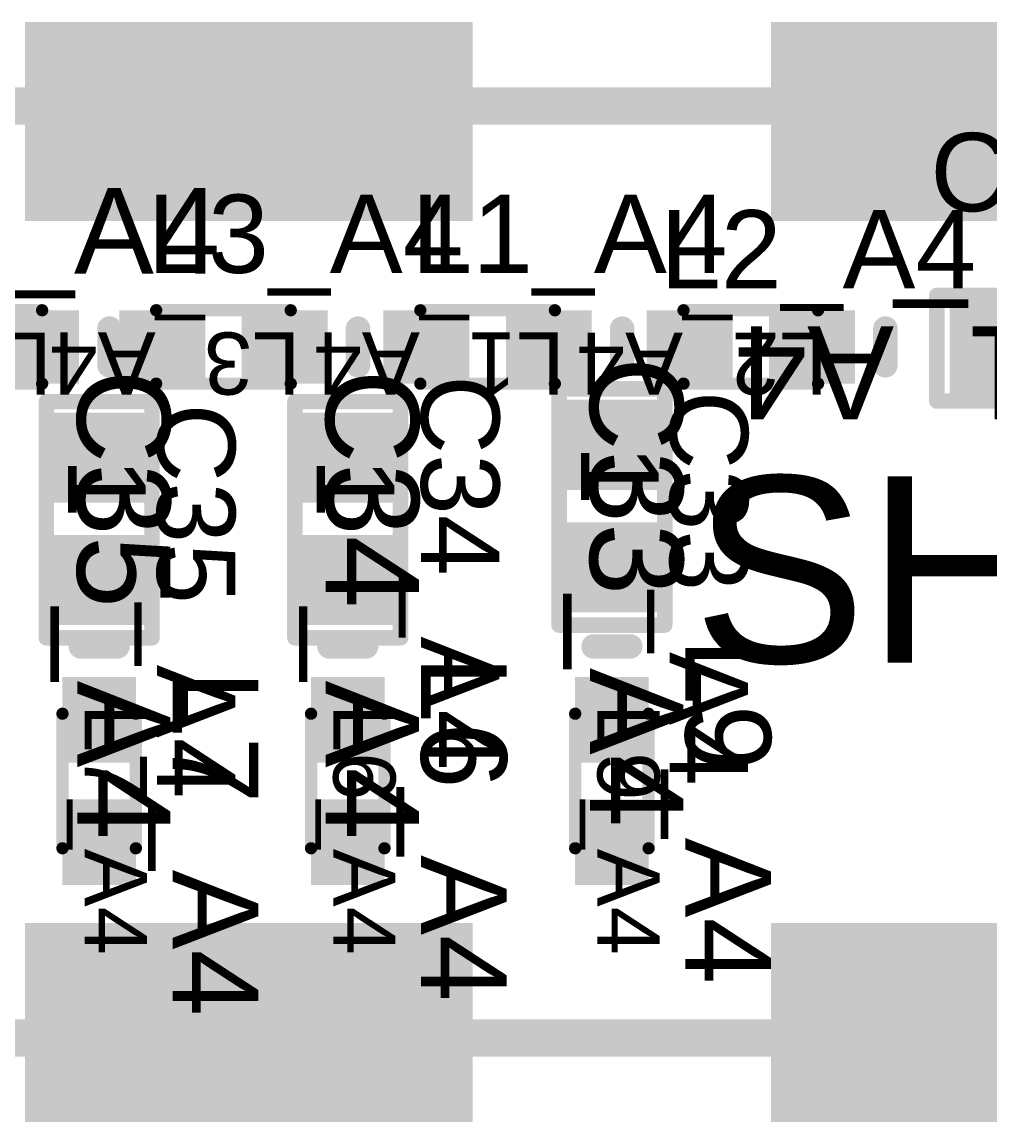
# Model space of a CAD drawing. Header units: inches. Extents: x -0.3 to 12.2, y -3.2 to 4.4.
# Drawn here: x 0.557 to 0.8685, y 1.848 to 2.202 of the extents above; entities that cross this region are included whole.
import ezdxf

# ---------------------------------------------------------------- set-up
doc = ezdxf.new("R2010")
doc.units = ezdxf.units.IN
doc.header["$MEASUREMENT"] = 0
for name, color, linetype in [('FAB', 56, 'Continuous'), ('Top Assembly', 6, 'Continuous'), ('Top Overlay', 2, 'Continuous'), ('Top Paste', 8, 'Continuous'), ('Top Solder', 216, 'Continuous'), ('TOP_L1', 1, 'Continuous')]:
    doc.layers.add(name, color=color, linetype=linetype)
doc.styles.add('Arial', font='', dxfattribs={"height": 0.2})
doc.styles.get('Arial').set_extended_font_data('Arial')

# ---------------------------------------------------------------- blocks, each defined once
blk = doc.blocks.new('RF_S__21')
at = {"layer": 'Top Paste'}
for points in [[(-0.17, 0.175), (-0.17, 0.115), (-0.31, 0.115), (-0.31, 0.175)], [(0.07, 0.175), (0.07, 0.115), (-0.07, 0.115), (-0.07, 0.175)], [(-0.31, -0.175), (-0.31, -0.115), (-0.17, -0.115), (-0.17, -0.175)], [(-0.07, -0.175), (-0.07, -0.115), (0.07, -0.115), (0.07, -0.175)]]:
    blk.add_hatch(color=8, dxfattribs=at).paths.add_polyline_path(points)
at = {"layer": 'Top Solder'}
for points in [[(-0.168, 0.177), (-0.168, 0.113), (-0.312, 0.113), (-0.312, 0.177)], [(0.072, 0.177), (0.072, 0.113), (-0.072, 0.113), (-0.072, 0.177)], [(-0.312, -0.177), (-0.312, -0.113), (-0.168, -0.113), (-0.168, -0.177)], [(-0.072, -0.177), (-0.072, -0.113), (0.072, -0.113), (0.072, -0.177)]]:
    blk.add_hatch(color=216, dxfattribs=at).paths.add_polyline_path(points)
at = {"layer": 'TOP_L1'}
for points in [[(-0.17, 0.175), (-0.17, 0.115), (-0.31, 0.115), (-0.31, 0.175)], [(0.07, 0.175), (0.07, 0.115), (-0.07, 0.115), (-0.07, 0.175)], [(-0.31, -0.175), (-0.31, -0.115), (-0.17, -0.115), (-0.17, -0.175)], [(-0.07, -0.175), (-0.07, -0.115), (0.07, -0.115), (0.07, -0.175)]]:
    blk.add_hatch(color=1, dxfattribs=at).paths.add_polyline_path(points)
at = {"layer": 'Top Assembly'}
for points in [[(-0.5, 0.15, 0.012, 0.012, 0), (0.5, 0.15, 0.012, 0.012, 0)], [(-0.5, -0.15, 0.012, 0.012, 0), (0.5, -0.15, 0.012, 0.012, 0)]]:
    blk.add_lwpolyline(points, format="xyseb", dxfattribs=at)
at = {"layer": 'Top Assembly', "style": 'Arial'}
blk.add_text('SH1_A4', height=0.06, rotation=360, dxfattribs=at).set_placement((-0.0972, -0.02918))
blk = doc.blocks.new('C0402_71')
at = {"layer": 'Top Paste'}
for points in [[(-0.031, -0.0125), (-0.031, 0.0125), (-0.006, 0.0125), (-0.006, -0.0125)], [(0.0084, -0.0125), (0.0084, 0.0125), (0.0334, 0.0125), (0.0334, -0.0125)]]:
    blk.add_hatch(color=8, dxfattribs=at).paths.add_polyline_path(points)
at = {"layer": 'Top Solder'}
for points in [[(-0.033, -0.0145), (-0.033, 0.0145), (-0.004, 0.0145), (-0.004, -0.0145)], [(0.0064, -0.0145), (0.0064, 0.0145), (0.0354, 0.0145), (0.0354, -0.0145)]]:
    blk.add_hatch(color=216, dxfattribs=at).paths.add_polyline_path(points)
at = {"layer": 'TOP_L1'}
for points in [[(-0.031, -0.0125), (-0.031, 0.0125), (-0.006, 0.0125), (-0.006, -0.0125)], [(0.0084, -0.0125), (0.0084, 0.0125), (0.0334, 0.0125), (0.0334, -0.0125)]]:
    blk.add_hatch(color=1, dxfattribs=at).paths.add_polyline_path(points)
at = {"layer": 'Top Assembly'}
for points in [[(-0.0365, -0.017, 0.005, 0.005, 0), (-0.0365, 0.017, 0.005, 0.005, 0)], [(0.0395, 0.017, 0.005, 0.005, 0), (-0.0365, 0.017, 0.005, 0.005, 0)], [(0.0395, -0.017, 0.005, 0.005, 0), (0.0395, 0.017, 0.005, 0.005, 0)], [(0.0395, -0.017, 0.005, 0.005, 0), (-0.0365, -0.017, 0.005, 0.005, 0)]]:
    blk.add_lwpolyline(points, format="xyseb", dxfattribs=at)
for points in [[(-0.03775, 0.017, 0.0025, 0.0025, 1), (-0.03525, 0.017, 0.0025, 0.0025, 1)], [(-0.03775, 0.017, 0.0025, 0.0025, 1), (-0.03525, 0.017, 0.0025, 0.0025, 1)], [(0.03825, 0.017, 0.0025, 0.0025, 1), (0.04075, 0.017, 0.0025, 0.0025, 1)], [(0.03825, 0.017, 0.0025, 0.0025, 1), (0.04075, 0.017, 0.0025, 0.0025, 1)], [(-0.03775, -0.017, 0.0025, 0.0025, 1), (-0.03525, -0.017, 0.0025, 0.0025, 1)], [(-0.03775, -0.017, 0.0025, 0.0025, 1), (-0.03525, -0.017, 0.0025, 0.0025, 1)], [(0.03825, -0.017, 0.0025, 0.0025, 1), (0.04075, -0.017, 0.0025, 0.0025, 1)], [(0.03825, -0.017, 0.0025, 0.0025, 1), (0.04075, -0.017, 0.0025, 0.0025, 1)]]:
    blk.add_lwpolyline(points, format="xyseb", close=True, dxfattribs=at)
at = {"layer": 'Top Overlay'}
for points in [[(0.0365, 0.017, 0.005, 0.005, 0), (-0.0365, 0.017, 0.005, 0.005, 0)], [(-0.0365, -0.017, 0.005, 0.005, 0), (-0.0365, 0.017, 0.005, 0.005, 0)], [(0.0395, 0.017, 0.005, 0.005, 0), (0.0365, 0.017, 0.005, 0.005, 0)], [(0.0395, -0.017, 0.005, 0.005, 0), (0.0395, 0.017, 0.005, 0.005, 0)], [(0.0395, -0.017, 0.005, 0.005, 0), (-0.0365, -0.017, 0.005, 0.005, 0)]]:
    blk.add_lwpolyline(points, format="xyseb", dxfattribs=at)
for points in [[(-0.03775, 0.017, 0.0025, 0.0025, 1), (-0.03525, 0.017, 0.0025, 0.0025, 1)], [(-0.03775, 0.017, 0.0025, 0.0025, 1), (-0.03525, 0.017, 0.0025, 0.0025, 1)], [(0.03525, 0.017, 0.0025, 0.0025, 1), (0.03775, 0.017, 0.0025, 0.0025, 1)], [(0.03525, 0.017, 0.0025, 0.0025, 1), (0.03775, 0.017, 0.0025, 0.0025, 1)], [(0.03825, 0.017, 0.0025, 0.0025, 1), (0.04075, 0.017, 0.0025, 0.0025, 1)], [(0.03825, 0.017, 0.0025, 0.0025, 1), (0.04075, 0.017, 0.0025, 0.0025, 1)], [(-0.03775, -0.017, 0.0025, 0.0025, 1), (-0.03525, -0.017, 0.0025, 0.0025, 1)], [(-0.03775, -0.017, 0.0025, 0.0025, 1), (-0.03525, -0.017, 0.0025, 0.0025, 1)], [(0.03825, -0.017, 0.0025, 0.0025, 1), (0.04075, -0.017, 0.0025, 0.0025, 1)], [(0.03825, -0.017, 0.0025, 0.0025, 1), (0.04075, -0.017, 0.0025, 0.0025, 1)]]:
    blk.add_lwpolyline(points, format="xyseb", close=True, dxfattribs=at)
at = {"layer": 'FAB', "style": 'Arial'}
blk.add_text('1', height=0.025, dxfattribs=at).set_placement((-0.0185, -0.01))
at = {"layer": 'Top Assembly', "style": 'Arial'}
blk.add_text('C35_A4', height=0.03, dxfattribs=at).set_placement((-0.04689, -0.00707))
blk = doc.blocks.new('C0402_75')
at = {"layer": 'Top Paste'}
for points in [[(-0.031, -0.0125), (-0.031, 0.0125), (-0.006, 0.0125), (-0.006, -0.0125)], [(0.0084, -0.0125), (0.0084, 0.0125), (0.0334, 0.0125), (0.0334, -0.0125)]]:
    blk.add_hatch(color=8, dxfattribs=at).paths.add_polyline_path(points)
at = {"layer": 'Top Solder'}
for points in [[(-0.033, -0.0145), (-0.033, 0.0145), (-0.004, 0.0145), (-0.004, -0.0145)], [(0.0064, -0.0145), (0.0064, 0.0145), (0.0354, 0.0145), (0.0354, -0.0145)]]:
    blk.add_hatch(color=216, dxfattribs=at).paths.add_polyline_path(points)
at = {"layer": 'TOP_L1'}
for points in [[(-0.031, -0.0125), (-0.031, 0.0125), (-0.006, 0.0125), (-0.006, -0.0125)], [(0.0084, -0.0125), (0.0084, 0.0125), (0.0334, 0.0125), (0.0334, -0.0125)]]:
    blk.add_hatch(color=1, dxfattribs=at).paths.add_polyline_path(points)
at = {"layer": 'Top Assembly'}
for points in [[(-0.0365, -0.017, 0.005, 0.005, 0), (-0.0365, 0.017, 0.005, 0.005, 0)], [(0.0395, 0.017, 0.005, 0.005, 0), (-0.0365, 0.017, 0.005, 0.005, 0)], [(0.0395, -0.017, 0.005, 0.005, 0), (0.0395, 0.017, 0.005, 0.005, 0)], [(0.0395, -0.017, 0.005, 0.005, 0), (-0.0365, -0.017, 0.005, 0.005, 0)]]:
    blk.add_lwpolyline(points, format="xyseb", dxfattribs=at)
for points in [[(-0.03775, 0.017, 0.0025, 0.0025, 1), (-0.03525, 0.017, 0.0025, 0.0025, 1)], [(-0.03775, 0.017, 0.0025, 0.0025, 1), (-0.03525, 0.017, 0.0025, 0.0025, 1)], [(0.03825, 0.017, 0.0025, 0.0025, 1), (0.04075, 0.017, 0.0025, 0.0025, 1)], [(0.03825, 0.017, 0.0025, 0.0025, 1), (0.04075, 0.017, 0.0025, 0.0025, 1)], [(-0.03775, -0.017, 0.0025, 0.0025, 1), (-0.03525, -0.017, 0.0025, 0.0025, 1)], [(-0.03775, -0.017, 0.0025, 0.0025, 1), (-0.03525, -0.017, 0.0025, 0.0025, 1)], [(0.03825, -0.017, 0.0025, 0.0025, 1), (0.04075, -0.017, 0.0025, 0.0025, 1)], [(0.03825, -0.017, 0.0025, 0.0025, 1), (0.04075, -0.017, 0.0025, 0.0025, 1)]]:
    blk.add_lwpolyline(points, format="xyseb", close=True, dxfattribs=at)
at = {"layer": 'Top Overlay'}
for points in [[(0.0365, 0.017, 0.005, 0.005, 0), (-0.0365, 0.017, 0.005, 0.005, 0)], [(-0.0365, -0.017, 0.005, 0.005, 0), (-0.0365, 0.017, 0.005, 0.005, 0)], [(0.0395, 0.017, 0.005, 0.005, 0), (0.0365, 0.017, 0.005, 0.005, 0)], [(0.0395, -0.017, 0.005, 0.005, 0), (0.0395, 0.017, 0.005, 0.005, 0)], [(0.0395, -0.017, 0.005, 0.005, 0), (-0.0365, -0.017, 0.005, 0.005, 0)]]:
    blk.add_lwpolyline(points, format="xyseb", dxfattribs=at)
for points in [[(-0.03775, 0.017, 0.0025, 0.0025, 1), (-0.03525, 0.017, 0.0025, 0.0025, 1)], [(-0.03775, 0.017, 0.0025, 0.0025, 1), (-0.03525, 0.017, 0.0025, 0.0025, 1)], [(0.03525, 0.017, 0.0025, 0.0025, 1), (0.03775, 0.017, 0.0025, 0.0025, 1)], [(0.03525, 0.017, 0.0025, 0.0025, 1), (0.03775, 0.017, 0.0025, 0.0025, 1)], [(0.03825, 0.017, 0.0025, 0.0025, 1), (0.04075, 0.017, 0.0025, 0.0025, 1)], [(0.03825, 0.017, 0.0025, 0.0025, 1), (0.04075, 0.017, 0.0025, 0.0025, 1)], [(-0.03775, -0.017, 0.0025, 0.0025, 1), (-0.03525, -0.017, 0.0025, 0.0025, 1)], [(-0.03775, -0.017, 0.0025, 0.0025, 1), (-0.03525, -0.017, 0.0025, 0.0025, 1)], [(0.03825, -0.017, 0.0025, 0.0025, 1), (0.04075, -0.017, 0.0025, 0.0025, 1)], [(0.03825, -0.017, 0.0025, 0.0025, 1), (0.04075, -0.017, 0.0025, 0.0025, 1)]]:
    blk.add_lwpolyline(points, format="xyseb", close=True, dxfattribs=at)
at = {"layer": 'FAB', "style": 'Arial'}
blk.add_text('1', height=0.025, dxfattribs=at).set_placement((-0.0185, -0.01))
at = {"layer": 'Top Assembly', "style": 'Arial'}
blk.add_text('C34_A4', height=0.03, dxfattribs=at).set_placement((-0.04689, -0.00707))
blk = doc.blocks.new('C0402_79')
at = {"layer": 'Top Paste'}
for points in [[(-0.031, -0.0125), (-0.031, 0.0125), (-0.006, 0.0125), (-0.006, -0.0125)], [(0.0084, -0.0125), (0.0084, 0.0125), (0.0334, 0.0125), (0.0334, -0.0125)]]:
    blk.add_hatch(color=8, dxfattribs=at).paths.add_polyline_path(points)
at = {"layer": 'Top Solder'}
for points in [[(-0.033, -0.0145), (-0.033, 0.0145), (-0.004, 0.0145), (-0.004, -0.0145)], [(0.0064, -0.0145), (0.0064, 0.0145), (0.0354, 0.0145), (0.0354, -0.0145)]]:
    blk.add_hatch(color=216, dxfattribs=at).paths.add_polyline_path(points)
at = {"layer": 'TOP_L1'}
for points in [[(-0.031, -0.0125), (-0.031, 0.0125), (-0.006, 0.0125), (-0.006, -0.0125)], [(0.0084, -0.0125), (0.0084, 0.0125), (0.0334, 0.0125), (0.0334, -0.0125)]]:
    blk.add_hatch(color=1, dxfattribs=at).paths.add_polyline_path(points)
at = {"layer": 'Top Assembly'}
for points in [[(-0.0365, -0.017, 0.005, 0.005, 0), (-0.0365, 0.017, 0.005, 0.005, 0)], [(0.0395, 0.017, 0.005, 0.005, 0), (-0.0365, 0.017, 0.005, 0.005, 0)], [(0.0395, -0.017, 0.005, 0.005, 0), (0.0395, 0.017, 0.005, 0.005, 0)], [(0.0395, -0.017, 0.005, 0.005, 0), (-0.0365, -0.017, 0.005, 0.005, 0)]]:
    blk.add_lwpolyline(points, format="xyseb", dxfattribs=at)
for points in [[(-0.03775, 0.017, 0.0025, 0.0025, 1), (-0.03525, 0.017, 0.0025, 0.0025, 1)], [(-0.03775, 0.017, 0.0025, 0.0025, 1), (-0.03525, 0.017, 0.0025, 0.0025, 1)], [(0.03825, 0.017, 0.0025, 0.0025, 1), (0.04075, 0.017, 0.0025, 0.0025, 1)], [(0.03825, 0.017, 0.0025, 0.0025, 1), (0.04075, 0.017, 0.0025, 0.0025, 1)], [(-0.03775, -0.017, 0.0025, 0.0025, 1), (-0.03525, -0.017, 0.0025, 0.0025, 1)], [(-0.03775, -0.017, 0.0025, 0.0025, 1), (-0.03525, -0.017, 0.0025, 0.0025, 1)], [(0.03825, -0.017, 0.0025, 0.0025, 1), (0.04075, -0.017, 0.0025, 0.0025, 1)], [(0.03825, -0.017, 0.0025, 0.0025, 1), (0.04075, -0.017, 0.0025, 0.0025, 1)]]:
    blk.add_lwpolyline(points, format="xyseb", close=True, dxfattribs=at)
at = {"layer": 'Top Overlay'}
for points in [[(0.0365, 0.017, 0.005, 0.005, 0), (-0.0365, 0.017, 0.005, 0.005, 0)], [(-0.0365, -0.017, 0.005, 0.005, 0), (-0.0365, 0.017, 0.005, 0.005, 0)], [(0.0395, 0.017, 0.005, 0.005, 0), (0.0365, 0.017, 0.005, 0.005, 0)], [(0.0395, -0.017, 0.005, 0.005, 0), (0.0395, 0.017, 0.005, 0.005, 0)], [(0.0395, -0.017, 0.005, 0.005, 0), (-0.0365, -0.017, 0.005, 0.005, 0)]]:
    blk.add_lwpolyline(points, format="xyseb", dxfattribs=at)
for points in [[(-0.03775, 0.017, 0.0025, 0.0025, 1), (-0.03525, 0.017, 0.0025, 0.0025, 1)], [(-0.03775, 0.017, 0.0025, 0.0025, 1), (-0.03525, 0.017, 0.0025, 0.0025, 1)], [(0.03525, 0.017, 0.0025, 0.0025, 1), (0.03775, 0.017, 0.0025, 0.0025, 1)], [(0.03525, 0.017, 0.0025, 0.0025, 1), (0.03775, 0.017, 0.0025, 0.0025, 1)], [(0.03825, 0.017, 0.0025, 0.0025, 1), (0.04075, 0.017, 0.0025, 0.0025, 1)], [(0.03825, 0.017, 0.0025, 0.0025, 1), (0.04075, 0.017, 0.0025, 0.0025, 1)], [(-0.03775, -0.017, 0.0025, 0.0025, 1), (-0.03525, -0.017, 0.0025, 0.0025, 1)], [(-0.03775, -0.017, 0.0025, 0.0025, 1), (-0.03525, -0.017, 0.0025, 0.0025, 1)], [(0.03825, -0.017, 0.0025, 0.0025, 1), (0.04075, -0.017, 0.0025, 0.0025, 1)], [(0.03825, -0.017, 0.0025, 0.0025, 1), (0.04075, -0.017, 0.0025, 0.0025, 1)]]:
    blk.add_lwpolyline(points, format="xyseb", close=True, dxfattribs=at)
at = {"layer": 'FAB', "style": 'Arial'}
blk.add_text('1', height=0.025, dxfattribs=at).set_placement((-0.0185, -0.01))
at = {"layer": 'Top Assembly', "style": 'Arial'}
blk.add_text('C33_A4', height=0.03, dxfattribs=at).set_placement((-0.04689, -0.00707))
blk = doc.blocks.new('C0402_87')
at = {"layer": 'Top Paste'}
for points in [[(-0.031, -0.0125), (-0.031, 0.0125), (-0.006, 0.0125), (-0.006, -0.0125)], [(0.0084, -0.0125), (0.0084, 0.0125), (0.0334, 0.0125), (0.0334, -0.0125)]]:
    blk.add_hatch(color=8, dxfattribs=at).paths.add_polyline_path(points)
at = {"layer": 'Top Solder'}
for points in [[(-0.033, -0.0145), (-0.033, 0.0145), (-0.004, 0.0145), (-0.004, -0.0145)], [(0.0064, -0.0145), (0.0064, 0.0145), (0.0354, 0.0145), (0.0354, -0.0145)]]:
    blk.add_hatch(color=216, dxfattribs=at).paths.add_polyline_path(points)
at = {"layer": 'TOP_L1'}
for points in [[(-0.031, -0.0125), (-0.031, 0.0125), (-0.006, 0.0125), (-0.006, -0.0125)], [(0.0084, -0.0125), (0.0084, 0.0125), (0.0334, 0.0125), (0.0334, -0.0125)]]:
    blk.add_hatch(color=1, dxfattribs=at).paths.add_polyline_path(points)
at = {"layer": 'Top Assembly'}
for points in [[(-0.0365, 0.017, 0.005, 0.005, 0), (-0.0365, -0.017, 0.005, 0.005, 0)], [(0.0395, 0.017, 0.005, 0.005, 0), (-0.0365, 0.017, 0.005, 0.005, 0)], [(0.0395, 0.017, 0.005, 0.005, 0), (0.0395, -0.017, 0.005, 0.005, 0)], [(0.0395, -0.017, 0.005, 0.005, 0), (-0.0365, -0.017, 0.005, 0.005, 0)]]:
    blk.add_lwpolyline(points, format="xyseb", dxfattribs=at)
for points in [[(-0.03775, 0.017, 0.0025, 0.0025, 1), (-0.03525, 0.017, 0.0025, 0.0025, 1)], [(-0.03775, 0.017, 0.0025, 0.0025, 1), (-0.03525, 0.017, 0.0025, 0.0025, 1)], [(0.03825, 0.017, 0.0025, 0.0025, 1), (0.04075, 0.017, 0.0025, 0.0025, 1)], [(0.03825, 0.017, 0.0025, 0.0025, 1), (0.04075, 0.017, 0.0025, 0.0025, 1)], [(-0.03775, -0.017, 0.0025, 0.0025, 1), (-0.03525, -0.017, 0.0025, 0.0025, 1)], [(-0.03775, -0.017, 0.0025, 0.0025, 1), (-0.03525, -0.017, 0.0025, 0.0025, 1)], [(0.03825, -0.017, 0.0025, 0.0025, 1), (0.04075, -0.017, 0.0025, 0.0025, 1)], [(0.03825, -0.017, 0.0025, 0.0025, 1), (0.04075, -0.017, 0.0025, 0.0025, 1)]]:
    blk.add_lwpolyline(points, format="xyseb", close=True, dxfattribs=at)
at = {"layer": 'Top Overlay'}
for points in [[(0.0365, 0.017, 0.005, 0.005, 0), (-0.0365, 0.017, 0.005, 0.005, 0)], [(-0.0365, 0.017, 0.005, 0.005, 0), (-0.0365, -0.017, 0.005, 0.005, 0)], [(0.0395, 0.017, 0.005, 0.005, 0), (0.0365, 0.017, 0.005, 0.005, 0)], [(0.0395, 0.017, 0.005, 0.005, 0), (0.0395, -0.017, 0.005, 0.005, 0)], [(0.0395, -0.017, 0.005, 0.005, 0), (-0.0365, -0.017, 0.005, 0.005, 0)]]:
    blk.add_lwpolyline(points, format="xyseb", dxfattribs=at)
for points in [[(-0.03775, 0.017, 0.0025, 0.0025, 1), (-0.03525, 0.017, 0.0025, 0.0025, 1)], [(-0.03775, 0.017, 0.0025, 0.0025, 1), (-0.03525, 0.017, 0.0025, 0.0025, 1)], [(0.03525, 0.017, 0.0025, 0.0025, 1), (0.03775, 0.017, 0.0025, 0.0025, 1)], [(0.03525, 0.017, 0.0025, 0.0025, 1), (0.03775, 0.017, 0.0025, 0.0025, 1)], [(0.03825, 0.017, 0.0025, 0.0025, 1), (0.04075, 0.017, 0.0025, 0.0025, 1)], [(0.03825, 0.017, 0.0025, 0.0025, 1), (0.04075, 0.017, 0.0025, 0.0025, 1)], [(-0.03775, -0.017, 0.0025, 0.0025, 1), (-0.03525, -0.017, 0.0025, 0.0025, 1)], [(-0.03775, -0.017, 0.0025, 0.0025, 1), (-0.03525, -0.017, 0.0025, 0.0025, 1)], [(0.03825, -0.017, 0.0025, 0.0025, 1), (0.04075, -0.017, 0.0025, 0.0025, 1)], [(0.03825, -0.017, 0.0025, 0.0025, 1), (0.04075, -0.017, 0.0025, 0.0025, 1)]]:
    blk.add_lwpolyline(points, format="xyseb", close=True, dxfattribs=at)
at = {"layer": 'FAB', "style": 'Arial'}
blk.add_text('1', height=0.025, dxfattribs=at).set_placement((-0.0185, -0.01))
at = {"layer": 'Top Assembly', "style": 'Arial'}
blk.add_text('C31_A4', height=0.03, dxfattribs=at).set_placement((-0.04689, -0.00707))
blk = doc.blocks.new('0402_A_123')
at = {"layer": 'Top Paste'}
for points in [[(-0.0315, -0.00984), (-0.0315, 0.00984), (-0.00787, 0.00984), (-0.00787, -0.00984)], [(0.00787, -0.00984), (0.00787, 0.00984), (0.0315, 0.00984), (0.0315, -0.00984)]]:
    blk.add_hatch(color=8, dxfattribs=at).paths.add_polyline_path(points)
at = {"layer": 'Top Solder'}
for points in [[(-0.0335, -0.01184), (-0.0335, 0.01184), (-0.00587, 0.01184), (-0.00587, -0.01184)], [(0.00587, -0.01184), (0.00587, 0.01184), (0.0335, 0.01184), (0.0335, -0.01184)]]:
    blk.add_hatch(color=216, dxfattribs=at).paths.add_polyline_path(points)
at = {"layer": 'TOP_L1'}
for points in [[(-0.0315, -0.00984), (-0.0315, 0.00984), (-0.00787, 0.00984), (-0.00787, -0.00984)], [(0.00787, -0.00984), (0.00787, 0.00984), (0.0315, 0.00984), (0.0315, -0.00984)]]:
    blk.add_hatch(color=1, dxfattribs=at).paths.add_polyline_path(points)
at = {"layer": 'Top Assembly'}
for points in [[(0.02165, 0.01181, 0.00394, 0.00394, 0), (-0.02165, 0.01181, 0.00394, 0.00394, 0)], [(-0.02165, -0.01181, 0.00394, 0.00394, 0), (-0.02165, 0.01181, 0.00394, 0.00394, 0)], [(0.02165, -0.01181, 0.00394, 0.00394, 0), (0.02165, 0.01181, 0.00394, 0.00394, 0)], [(0.02165, -0.01181, 0.00394, 0.00394, 0), (-0.02165, -0.01181, 0.00394, 0.00394, 0)]]:
    blk.add_lwpolyline(points, format="xyseb", dxfattribs=at)
for points in [[(-0.02264, 0.01181, 0.00197, 0.00197, 1), (-0.02067, 0.01181, 0.00197, 0.00197, 1)], [(-0.02264, 0.01181, 0.00197, 0.00197, 1), (-0.02067, 0.01181, 0.00197, 0.00197, 1)], [(0.02067, 0.01181, 0.00197, 0.00197, 1), (0.02264, 0.01181, 0.00197, 0.00197, 1)], [(0.02067, 0.01181, 0.00197, 0.00197, 1), (0.02264, 0.01181, 0.00197, 0.00197, 1)], [(-0.02264, -0.01181, 0.00197, 0.00197, 1), (-0.02067, -0.01181, 0.00197, 0.00197, 1)], [(-0.02264, -0.01181, 0.00197, 0.00197, 1), (-0.02067, -0.01181, 0.00197, 0.00197, 1)], [(0.02067, -0.01181, 0.00197, 0.00197, 1), (0.02264, -0.01181, 0.00197, 0.00197, 1)], [(0.02067, -0.01181, 0.00197, 0.00197, 1), (0.02264, -0.01181, 0.00197, 0.00197, 1)]]:
    blk.add_lwpolyline(points, format="xyseb", close=True, dxfattribs=at)
at = {"layer": 'Top Overlay'}
blk.add_lwpolyline([(-0.04331, -0.00591, 0.00787, 0.00787, 0), (-0.04331, 0.00591, 0.00787, 0.00787, 0)], format="xyseb", dxfattribs=at)
for points in [[(-0.04528, 0.00591, 0.00394, 0.00394, 1), (-0.04134, 0.00591, 0.00394, 0.00394, 1)], [(-0.04528, -0.00591, 0.00394, 0.00394, 1), (-0.04134, -0.00591, 0.00394, 0.00394, 1)]]:
    blk.add_lwpolyline(points, format="xyseb", close=True, dxfattribs=at)
at = {"layer": 'Top Assembly', "style": 'Arial'}
blk.add_text('L9_A4', height=0.02, dxfattribs=at).set_placement((-0.0248, -0.00465))
blk = doc.blocks.new('0402_A_131')
at = {"layer": 'Top Paste'}
for points in [[(-0.0315, -0.00984), (-0.0315, 0.00984), (-0.00787, 0.00984), (-0.00787, -0.00984)], [(0.00787, -0.00984), (0.00787, 0.00984), (0.0315, 0.00984), (0.0315, -0.00984)]]:
    blk.add_hatch(color=8, dxfattribs=at).paths.add_polyline_path(points)
at = {"layer": 'Top Solder'}
for points in [[(-0.0335, -0.01184), (-0.0335, 0.01184), (-0.00587, 0.01184), (-0.00587, -0.01184)], [(0.00587, -0.01184), (0.00587, 0.01184), (0.0335, 0.01184), (0.0335, -0.01184)]]:
    blk.add_hatch(color=216, dxfattribs=at).paths.add_polyline_path(points)
at = {"layer": 'TOP_L1'}
for points in [[(-0.0315, -0.00984), (-0.0315, 0.00984), (-0.00787, 0.00984), (-0.00787, -0.00984)], [(0.00787, -0.00984), (0.00787, 0.00984), (0.0315, 0.00984), (0.0315, -0.00984)]]:
    blk.add_hatch(color=1, dxfattribs=at).paths.add_polyline_path(points)
at = {"layer": 'Top Assembly'}
for points in [[(0.02165, 0.01181, 0.00394, 0.00394, 0), (-0.02165, 0.01181, 0.00394, 0.00394, 0)], [(-0.02165, -0.01181, 0.00394, 0.00394, 0), (-0.02165, 0.01181, 0.00394, 0.00394, 0)], [(0.02165, -0.01181, 0.00394, 0.00394, 0), (0.02165, 0.01181, 0.00394, 0.00394, 0)], [(0.02165, -0.01181, 0.00394, 0.00394, 0), (-0.02165, -0.01181, 0.00394, 0.00394, 0)]]:
    blk.add_lwpolyline(points, format="xyseb", dxfattribs=at)
for points in [[(-0.02264, 0.01181, 0.00197, 0.00197, 1), (-0.02067, 0.01181, 0.00197, 0.00197, 1)], [(-0.02264, 0.01181, 0.00197, 0.00197, 1), (-0.02067, 0.01181, 0.00197, 0.00197, 1)], [(0.02067, 0.01181, 0.00197, 0.00197, 1), (0.02264, 0.01181, 0.00197, 0.00197, 1)], [(0.02067, 0.01181, 0.00197, 0.00197, 1), (0.02264, 0.01181, 0.00197, 0.00197, 1)], [(-0.02264, -0.01181, 0.00197, 0.00197, 1), (-0.02067, -0.01181, 0.00197, 0.00197, 1)], [(-0.02264, -0.01181, 0.00197, 0.00197, 1), (-0.02067, -0.01181, 0.00197, 0.00197, 1)], [(0.02067, -0.01181, 0.00197, 0.00197, 1), (0.02264, -0.01181, 0.00197, 0.00197, 1)], [(0.02067, -0.01181, 0.00197, 0.00197, 1), (0.02264, -0.01181, 0.00197, 0.00197, 1)]]:
    blk.add_lwpolyline(points, format="xyseb", close=True, dxfattribs=at)
at = {"layer": 'Top Overlay'}
blk.add_lwpolyline([(-0.04331, -0.00591, 0.00787, 0.00787, 0), (-0.04331, 0.00591, 0.00787, 0.00787, 0)], format="xyseb", dxfattribs=at)
for points in [[(-0.04528, 0.00591, 0.00394, 0.00394, 1), (-0.04134, 0.00591, 0.00394, 0.00394, 1)], [(-0.04528, -0.00591, 0.00394, 0.00394, 1), (-0.04134, -0.00591, 0.00394, 0.00394, 1)]]:
    blk.add_lwpolyline(points, format="xyseb", close=True, dxfattribs=at)
at = {"layer": 'Top Assembly', "style": 'Arial'}
blk.add_text('L7_A4', height=0.02, dxfattribs=at).set_placement((-0.0248, -0.00463))
blk = doc.blocks.new('0402_A_135')
at = {"layer": 'Top Paste'}
for points in [[(-0.0315, -0.00984), (-0.0315, 0.00984), (-0.00787, 0.00984), (-0.00787, -0.00984)], [(0.00787, -0.00984), (0.00787, 0.00984), (0.0315, 0.00984), (0.0315, -0.00984)]]:
    blk.add_hatch(color=8, dxfattribs=at).paths.add_polyline_path(points)
at = {"layer": 'Top Solder'}
for points in [[(-0.0335, -0.01184), (-0.0335, 0.01184), (-0.00587, 0.01184), (-0.00587, -0.01184)], [(0.00587, -0.01184), (0.00587, 0.01184), (0.0335, 0.01184), (0.0335, -0.01184)]]:
    blk.add_hatch(color=216, dxfattribs=at).paths.add_polyline_path(points)
at = {"layer": 'TOP_L1'}
for points in [[(-0.0315, -0.00984), (-0.0315, 0.00984), (-0.00787, 0.00984), (-0.00787, -0.00984)], [(0.00787, -0.00984), (0.00787, 0.00984), (0.0315, 0.00984), (0.0315, -0.00984)]]:
    blk.add_hatch(color=1, dxfattribs=at).paths.add_polyline_path(points)
at = {"layer": 'Top Assembly'}
for points in [[(0.02165, 0.01181, 0.00394, 0.00394, 0), (-0.02165, 0.01181, 0.00394, 0.00394, 0)], [(-0.02165, -0.01181, 0.00394, 0.00394, 0), (-0.02165, 0.01181, 0.00394, 0.00394, 0)], [(0.02165, -0.01181, 0.00394, 0.00394, 0), (0.02165, 0.01181, 0.00394, 0.00394, 0)], [(0.02165, -0.01181, 0.00394, 0.00394, 0), (-0.02165, -0.01181, 0.00394, 0.00394, 0)]]:
    blk.add_lwpolyline(points, format="xyseb", dxfattribs=at)
for points in [[(-0.02264, 0.01181, 0.00197, 0.00197, 1), (-0.02067, 0.01181, 0.00197, 0.00197, 1)], [(-0.02264, 0.01181, 0.00197, 0.00197, 1), (-0.02067, 0.01181, 0.00197, 0.00197, 1)], [(0.02067, 0.01181, 0.00197, 0.00197, 1), (0.02264, 0.01181, 0.00197, 0.00197, 1)], [(0.02067, 0.01181, 0.00197, 0.00197, 1), (0.02264, 0.01181, 0.00197, 0.00197, 1)], [(-0.02264, -0.01181, 0.00197, 0.00197, 1), (-0.02067, -0.01181, 0.00197, 0.00197, 1)], [(-0.02264, -0.01181, 0.00197, 0.00197, 1), (-0.02067, -0.01181, 0.00197, 0.00197, 1)], [(0.02067, -0.01181, 0.00197, 0.00197, 1), (0.02264, -0.01181, 0.00197, 0.00197, 1)], [(0.02067, -0.01181, 0.00197, 0.00197, 1), (0.02264, -0.01181, 0.00197, 0.00197, 1)]]:
    blk.add_lwpolyline(points, format="xyseb", close=True, dxfattribs=at)
at = {"layer": 'Top Overlay'}
blk.add_lwpolyline([(-0.04331, -0.00591, 0.00787, 0.00787, 0), (-0.04331, 0.00591, 0.00787, 0.00787, 0)], format="xyseb", dxfattribs=at)
for points in [[(-0.04528, 0.00591, 0.00394, 0.00394, 1), (-0.04134, 0.00591, 0.00394, 0.00394, 1)], [(-0.04528, -0.00591, 0.00394, 0.00394, 1), (-0.04134, -0.00591, 0.00394, 0.00394, 1)]]:
    blk.add_lwpolyline(points, format="xyseb", close=True, dxfattribs=at)
at = {"layer": 'Top Assembly', "style": 'Arial'}
blk.add_text('L6_A4', height=0.02, dxfattribs=at).set_placement((-0.0248, -0.00465))
blk = doc.blocks.new('0402_A_143')
at = {"layer": 'Top Paste'}
for points in [[(-0.0315, -0.00984), (-0.0315, 0.00984), (-0.00787, 0.00984), (-0.00787, -0.00984)], [(0.00787, -0.00984), (0.00787, 0.00984), (0.0315, 0.00984), (0.0315, -0.00984)]]:
    blk.add_hatch(color=8, dxfattribs=at).paths.add_polyline_path(points)
at = {"layer": 'Top Solder'}
for points in [[(-0.0335, -0.01184), (-0.0335, 0.01184), (-0.00587, 0.01184), (-0.00587, -0.01184)], [(0.00587, -0.01184), (0.00587, 0.01184), (0.0335, 0.01184), (0.0335, -0.01184)]]:
    blk.add_hatch(color=216, dxfattribs=at).paths.add_polyline_path(points)
at = {"layer": 'TOP_L1'}
for points in [[(-0.0315, -0.00984), (-0.0315, 0.00984), (-0.00787, 0.00984), (-0.00787, -0.00984)], [(0.00787, -0.00984), (0.00787, 0.00984), (0.0315, 0.00984), (0.0315, -0.00984)]]:
    blk.add_hatch(color=1, dxfattribs=at).paths.add_polyline_path(points)
at = {"layer": 'Top Assembly'}
for points in [[(0.02165, 0.01181, 0.00394, 0.00394, 0), (-0.02165, 0.01181, 0.00394, 0.00394, 0)], [(-0.02165, 0.01181, 0.00394, 0.00394, 0), (-0.02165, -0.01181, 0.00394, 0.00394, 0)], [(0.02165, 0.01181, 0.00394, 0.00394, 0), (0.02165, -0.01181, 0.00394, 0.00394, 0)], [(0.02165, -0.01181, 0.00394, 0.00394, 0), (-0.02165, -0.01181, 0.00394, 0.00394, 0)]]:
    blk.add_lwpolyline(points, format="xyseb", dxfattribs=at)
for points in [[(-0.02264, 0.01181, 0.00197, 0.00197, 1), (-0.02067, 0.01181, 0.00197, 0.00197, 1)], [(-0.02264, 0.01181, 0.00197, 0.00197, 1), (-0.02067, 0.01181, 0.00197, 0.00197, 1)], [(0.02067, 0.01181, 0.00197, 0.00197, 1), (0.02264, 0.01181, 0.00197, 0.00197, 1)], [(0.02067, 0.01181, 0.00197, 0.00197, 1), (0.02264, 0.01181, 0.00197, 0.00197, 1)], [(-0.02264, -0.01181, 0.00197, 0.00197, 1), (-0.02067, -0.01181, 0.00197, 0.00197, 1)], [(-0.02264, -0.01181, 0.00197, 0.00197, 1), (-0.02067, -0.01181, 0.00197, 0.00197, 1)], [(0.02067, -0.01181, 0.00197, 0.00197, 1), (0.02264, -0.01181, 0.00197, 0.00197, 1)], [(0.02067, -0.01181, 0.00197, 0.00197, 1), (0.02264, -0.01181, 0.00197, 0.00197, 1)]]:
    blk.add_lwpolyline(points, format="xyseb", close=True, dxfattribs=at)
at = {"layer": 'Top Overlay'}
blk.add_lwpolyline([(-0.04331, 0.00591, 0.00787, 0.00787, 0), (-0.04331, -0.00591, 0.00787, 0.00787, 0)], format="xyseb", dxfattribs=at)
for points in [[(-0.04528, 0.00591, 0.00394, 0.00394, 1), (-0.04134, 0.00591, 0.00394, 0.00394, 1)], [(-0.04528, -0.00591, 0.00394, 0.00394, 1), (-0.04134, -0.00591, 0.00394, 0.00394, 1)]]:
    blk.add_lwpolyline(points, format="xyseb", close=True, dxfattribs=at)
at = {"layer": 'Top Assembly', "style": 'Arial'}
blk.add_text('L4_A4', height=0.02, dxfattribs=at).set_placement((-0.0248, -0.00463))
blk = doc.blocks.new('0402_A_147')
at = {"layer": 'Top Paste'}
for points in [[(-0.0315, -0.00984), (-0.0315, 0.00984), (-0.00787, 0.00984), (-0.00787, -0.00984)], [(0.00787, -0.00984), (0.00787, 0.00984), (0.0315, 0.00984), (0.0315, -0.00984)]]:
    blk.add_hatch(color=8, dxfattribs=at).paths.add_polyline_path(points)
at = {"layer": 'Top Solder'}
for points in [[(-0.0335, -0.01184), (-0.0335, 0.01184), (-0.00587, 0.01184), (-0.00587, -0.01184)], [(0.00587, -0.01184), (0.00587, 0.01184), (0.0335, 0.01184), (0.0335, -0.01184)]]:
    blk.add_hatch(color=216, dxfattribs=at).paths.add_polyline_path(points)
at = {"layer": 'TOP_L1'}
for points in [[(-0.0315, -0.00984), (-0.0315, 0.00984), (-0.00787, 0.00984), (-0.00787, -0.00984)], [(0.00787, -0.00984), (0.00787, 0.00984), (0.0315, 0.00984), (0.0315, -0.00984)]]:
    blk.add_hatch(color=1, dxfattribs=at).paths.add_polyline_path(points)
at = {"layer": 'Top Assembly'}
for points in [[(0.02165, 0.01181, 0.00394, 0.00394, 0), (-0.02165, 0.01181, 0.00394, 0.00394, 0)], [(-0.02165, 0.01181, 0.00394, 0.00394, 0), (-0.02165, -0.01181, 0.00394, 0.00394, 0)], [(0.02165, 0.01181, 0.00394, 0.00394, 0), (0.02165, -0.01181, 0.00394, 0.00394, 0)], [(0.02165, -0.01181, 0.00394, 0.00394, 0), (-0.02165, -0.01181, 0.00394, 0.00394, 0)]]:
    blk.add_lwpolyline(points, format="xyseb", dxfattribs=at)
for points in [[(-0.02264, 0.01181, 0.00197, 0.00197, 1), (-0.02067, 0.01181, 0.00197, 0.00197, 1)], [(-0.02264, 0.01181, 0.00197, 0.00197, 1), (-0.02067, 0.01181, 0.00197, 0.00197, 1)], [(0.02067, 0.01181, 0.00197, 0.00197, 1), (0.02264, 0.01181, 0.00197, 0.00197, 1)], [(0.02067, 0.01181, 0.00197, 0.00197, 1), (0.02264, 0.01181, 0.00197, 0.00197, 1)], [(-0.02264, -0.01181, 0.00197, 0.00197, 1), (-0.02067, -0.01181, 0.00197, 0.00197, 1)], [(-0.02264, -0.01181, 0.00197, 0.00197, 1), (-0.02067, -0.01181, 0.00197, 0.00197, 1)], [(0.02067, -0.01181, 0.00197, 0.00197, 1), (0.02264, -0.01181, 0.00197, 0.00197, 1)], [(0.02067, -0.01181, 0.00197, 0.00197, 1), (0.02264, -0.01181, 0.00197, 0.00197, 1)]]:
    blk.add_lwpolyline(points, format="xyseb", close=True, dxfattribs=at)
at = {"layer": 'Top Overlay'}
blk.add_lwpolyline([(-0.04331, 0.00591, 0.00787, 0.00787, 0), (-0.04331, -0.00591, 0.00787, 0.00787, 0)], format="xyseb", dxfattribs=at)
for points in [[(-0.04528, 0.00591, 0.00394, 0.00394, 1), (-0.04134, 0.00591, 0.00394, 0.00394, 1)], [(-0.04528, -0.00591, 0.00394, 0.00394, 1), (-0.04134, -0.00591, 0.00394, 0.00394, 1)]]:
    blk.add_lwpolyline(points, format="xyseb", close=True, dxfattribs=at)
at = {"layer": 'Top Assembly', "style": 'Arial'}
blk.add_text('L3_A4', height=0.02, dxfattribs=at).set_placement((-0.0248, -0.00466))
blk = doc.blocks.new('0402_A_151')
at = {"layer": 'Top Paste'}
for points in [[(-0.0315, -0.00984), (-0.0315, 0.00984), (-0.00787, 0.00984), (-0.00787, -0.00984)], [(0.00787, -0.00984), (0.00787, 0.00984), (0.0315, 0.00984), (0.0315, -0.00984)]]:
    blk.add_hatch(color=8, dxfattribs=at).paths.add_polyline_path(points)
at = {"layer": 'Top Solder'}
for points in [[(-0.0335, -0.01184), (-0.0335, 0.01184), (-0.00587, 0.01184), (-0.00587, -0.01184)], [(0.00587, -0.01184), (0.00587, 0.01184), (0.0335, 0.01184), (0.0335, -0.01184)]]:
    blk.add_hatch(color=216, dxfattribs=at).paths.add_polyline_path(points)
at = {"layer": 'TOP_L1'}
for points in [[(-0.0315, -0.00984), (-0.0315, 0.00984), (-0.00787, 0.00984), (-0.00787, -0.00984)], [(0.00787, -0.00984), (0.00787, 0.00984), (0.0315, 0.00984), (0.0315, -0.00984)]]:
    blk.add_hatch(color=1, dxfattribs=at).paths.add_polyline_path(points)
at = {"layer": 'Top Assembly'}
for points in [[(0.02165, 0.01181, 0.00394, 0.00394, 0), (-0.02165, 0.01181, 0.00394, 0.00394, 0)], [(-0.02165, 0.01181, 0.00394, 0.00394, 0), (-0.02165, -0.01181, 0.00394, 0.00394, 0)], [(0.02165, 0.01181, 0.00394, 0.00394, 0), (0.02165, -0.01181, 0.00394, 0.00394, 0)], [(0.02165, -0.01181, 0.00394, 0.00394, 0), (-0.02165, -0.01181, 0.00394, 0.00394, 0)]]:
    blk.add_lwpolyline(points, format="xyseb", dxfattribs=at)
for points in [[(-0.02264, 0.01181, 0.00197, 0.00197, 1), (-0.02067, 0.01181, 0.00197, 0.00197, 1)], [(-0.02264, 0.01181, 0.00197, 0.00197, 1), (-0.02067, 0.01181, 0.00197, 0.00197, 1)], [(0.02067, 0.01181, 0.00197, 0.00197, 1), (0.02264, 0.01181, 0.00197, 0.00197, 1)], [(0.02067, 0.01181, 0.00197, 0.00197, 1), (0.02264, 0.01181, 0.00197, 0.00197, 1)], [(-0.02264, -0.01181, 0.00197, 0.00197, 1), (-0.02067, -0.01181, 0.00197, 0.00197, 1)], [(-0.02264, -0.01181, 0.00197, 0.00197, 1), (-0.02067, -0.01181, 0.00197, 0.00197, 1)], [(0.02067, -0.01181, 0.00197, 0.00197, 1), (0.02264, -0.01181, 0.00197, 0.00197, 1)], [(0.02067, -0.01181, 0.00197, 0.00197, 1), (0.02264, -0.01181, 0.00197, 0.00197, 1)]]:
    blk.add_lwpolyline(points, format="xyseb", close=True, dxfattribs=at)
at = {"layer": 'Top Overlay'}
blk.add_lwpolyline([(-0.04331, 0.00591, 0.00787, 0.00787, 0), (-0.04331, -0.00591, 0.00787, 0.00787, 0)], format="xyseb", dxfattribs=at)
for points in [[(-0.04528, 0.00591, 0.00394, 0.00394, 1), (-0.04134, 0.00591, 0.00394, 0.00394, 1)], [(-0.04528, -0.00591, 0.00394, 0.00394, 1), (-0.04134, -0.00591, 0.00394, 0.00394, 1)]]:
    blk.add_lwpolyline(points, format="xyseb", close=True, dxfattribs=at)
at = {"layer": 'Top Assembly', "style": 'Arial'}
blk.add_text('L2_A4', height=0.02, dxfattribs=at).set_placement((-0.0248, -0.00465))
blk = doc.blocks.new('0402_A_155')
at = {"layer": 'Top Paste'}
for points in [[(-0.0315, -0.00984), (-0.0315, 0.00984), (-0.00787, 0.00984), (-0.00787, -0.00984)], [(0.00787, -0.00984), (0.00787, 0.00984), (0.0315, 0.00984), (0.0315, -0.00984)]]:
    blk.add_hatch(color=8, dxfattribs=at).paths.add_polyline_path(points)
at = {"layer": 'Top Solder'}
for points in [[(-0.0335, -0.01184), (-0.0335, 0.01184), (-0.00587, 0.01184), (-0.00587, -0.01184)], [(0.00587, -0.01184), (0.00587, 0.01184), (0.0335, 0.01184), (0.0335, -0.01184)]]:
    blk.add_hatch(color=216, dxfattribs=at).paths.add_polyline_path(points)
at = {"layer": 'TOP_L1'}
for points in [[(-0.0315, -0.00984), (-0.0315, 0.00984), (-0.00787, 0.00984), (-0.00787, -0.00984)], [(0.00787, -0.00984), (0.00787, 0.00984), (0.0315, 0.00984), (0.0315, -0.00984)]]:
    blk.add_hatch(color=1, dxfattribs=at).paths.add_polyline_path(points)
at = {"layer": 'Top Assembly'}
for points in [[(0.02165, 0.01181, 0.00394, 0.00394, 0), (-0.02165, 0.01181, 0.00394, 0.00394, 0)], [(-0.02165, 0.01181, 0.00394, 0.00394, 0), (-0.02165, -0.01181, 0.00394, 0.00394, 0)], [(0.02165, 0.01181, 0.00394, 0.00394, 0), (0.02165, -0.01181, 0.00394, 0.00394, 0)], [(0.02165, -0.01181, 0.00394, 0.00394, 0), (-0.02165, -0.01181, 0.00394, 0.00394, 0)]]:
    blk.add_lwpolyline(points, format="xyseb", dxfattribs=at)
for points in [[(-0.02264, 0.01181, 0.00197, 0.00197, 1), (-0.02067, 0.01181, 0.00197, 0.00197, 1)], [(-0.02264, 0.01181, 0.00197, 0.00197, 1), (-0.02067, 0.01181, 0.00197, 0.00197, 1)], [(0.02067, 0.01181, 0.00197, 0.00197, 1), (0.02264, 0.01181, 0.00197, 0.00197, 1)], [(0.02067, 0.01181, 0.00197, 0.00197, 1), (0.02264, 0.01181, 0.00197, 0.00197, 1)], [(-0.02264, -0.01181, 0.00197, 0.00197, 1), (-0.02067, -0.01181, 0.00197, 0.00197, 1)], [(-0.02264, -0.01181, 0.00197, 0.00197, 1), (-0.02067, -0.01181, 0.00197, 0.00197, 1)], [(0.02067, -0.01181, 0.00197, 0.00197, 1), (0.02264, -0.01181, 0.00197, 0.00197, 1)], [(0.02067, -0.01181, 0.00197, 0.00197, 1), (0.02264, -0.01181, 0.00197, 0.00197, 1)]]:
    blk.add_lwpolyline(points, format="xyseb", close=True, dxfattribs=at)
at = {"layer": 'Top Overlay'}
blk.add_lwpolyline([(-0.04331, 0.00591, 0.00787, 0.00787, 0), (-0.04331, -0.00591, 0.00787, 0.00787, 0)], format="xyseb", dxfattribs=at)
for points in [[(-0.04528, 0.00591, 0.00394, 0.00394, 1), (-0.04134, 0.00591, 0.00394, 0.00394, 1)], [(-0.04528, -0.00591, 0.00394, 0.00394, 1), (-0.04134, -0.00591, 0.00394, 0.00394, 1)]]:
    blk.add_lwpolyline(points, format="xyseb", close=True, dxfattribs=at)
at = {"layer": 'Top Assembly', "style": 'Arial'}
blk.add_text('L1_A4', height=0.02, dxfattribs=at).set_placement((-0.0248, -0.00466))

msp = doc.modelspace()

# ---------------------------------------------------------------- block references
msp.add_blockref('RF_S__21', (0.87, 2.025))
for name, p, rotation in [('C0402_87', (0.8909, 2.09701), 180), ('0402_A_143', (0.54183, 2.09742), 180), ('0402_A_147', (0.62183, 2.09742), 180), ('0402_A_155', (0.70683, 2.09742), 180), ('0402_A_151', (0.79152, 2.09742), 180), ('C0402_79', (0.74683, 2.04742), 270), ('C0402_71', (0.58183, 2.04332), 270), ('C0402_75', (0.66183, 2.04332), 270), ('0402_A_131', (0.58183, 1.95774), 270), ('0402_A_135', (0.66183, 1.95774), 270), ('0402_A_123', (0.74683, 1.95774), 270)]:
    msp.add_blockref(name, p, dxfattribs=dict(rotation=rotation))

# ---------------------------------------------------------------- texts
at = {"layer": 'Top Overlay', "style": 'Arial'}
for s, height, p in [('C31_A4', 0.025197, (0.84926, 2.14109)), ('L4_A4', 0.027559, (0.50951, 2.12104)), ('L3_A4', 0.025197, (0.59731, 2.12125)), ('L1_A4', 0.025197, (0.68231, 2.12125)), ('L2_A4', 0.025197, (0.76231, 2.11625))]:
    msp.add_text(s, height=height, dxfattribs=at).set_placement(p)
for s, height, p in [('C34_A4', 0.025197, (0.68544, 2.08837)), ('C33_A4', 0.025197, (0.76544, 2.08337)), ('C35_A4', 0.025197, (0.60044, 2.07927)), ('L9_A4', 0.027559, (0.77045, 2.00372)), ('L6_A4', 0.027559, (0.68545, 1.99809)), ('L7_A4', 0.027559, (0.60546, 1.99341))]:
    msp.add_text(s, height=height, rotation=270, dxfattribs=at).set_placement(p)

doc.saveas('drawing.dxf')
